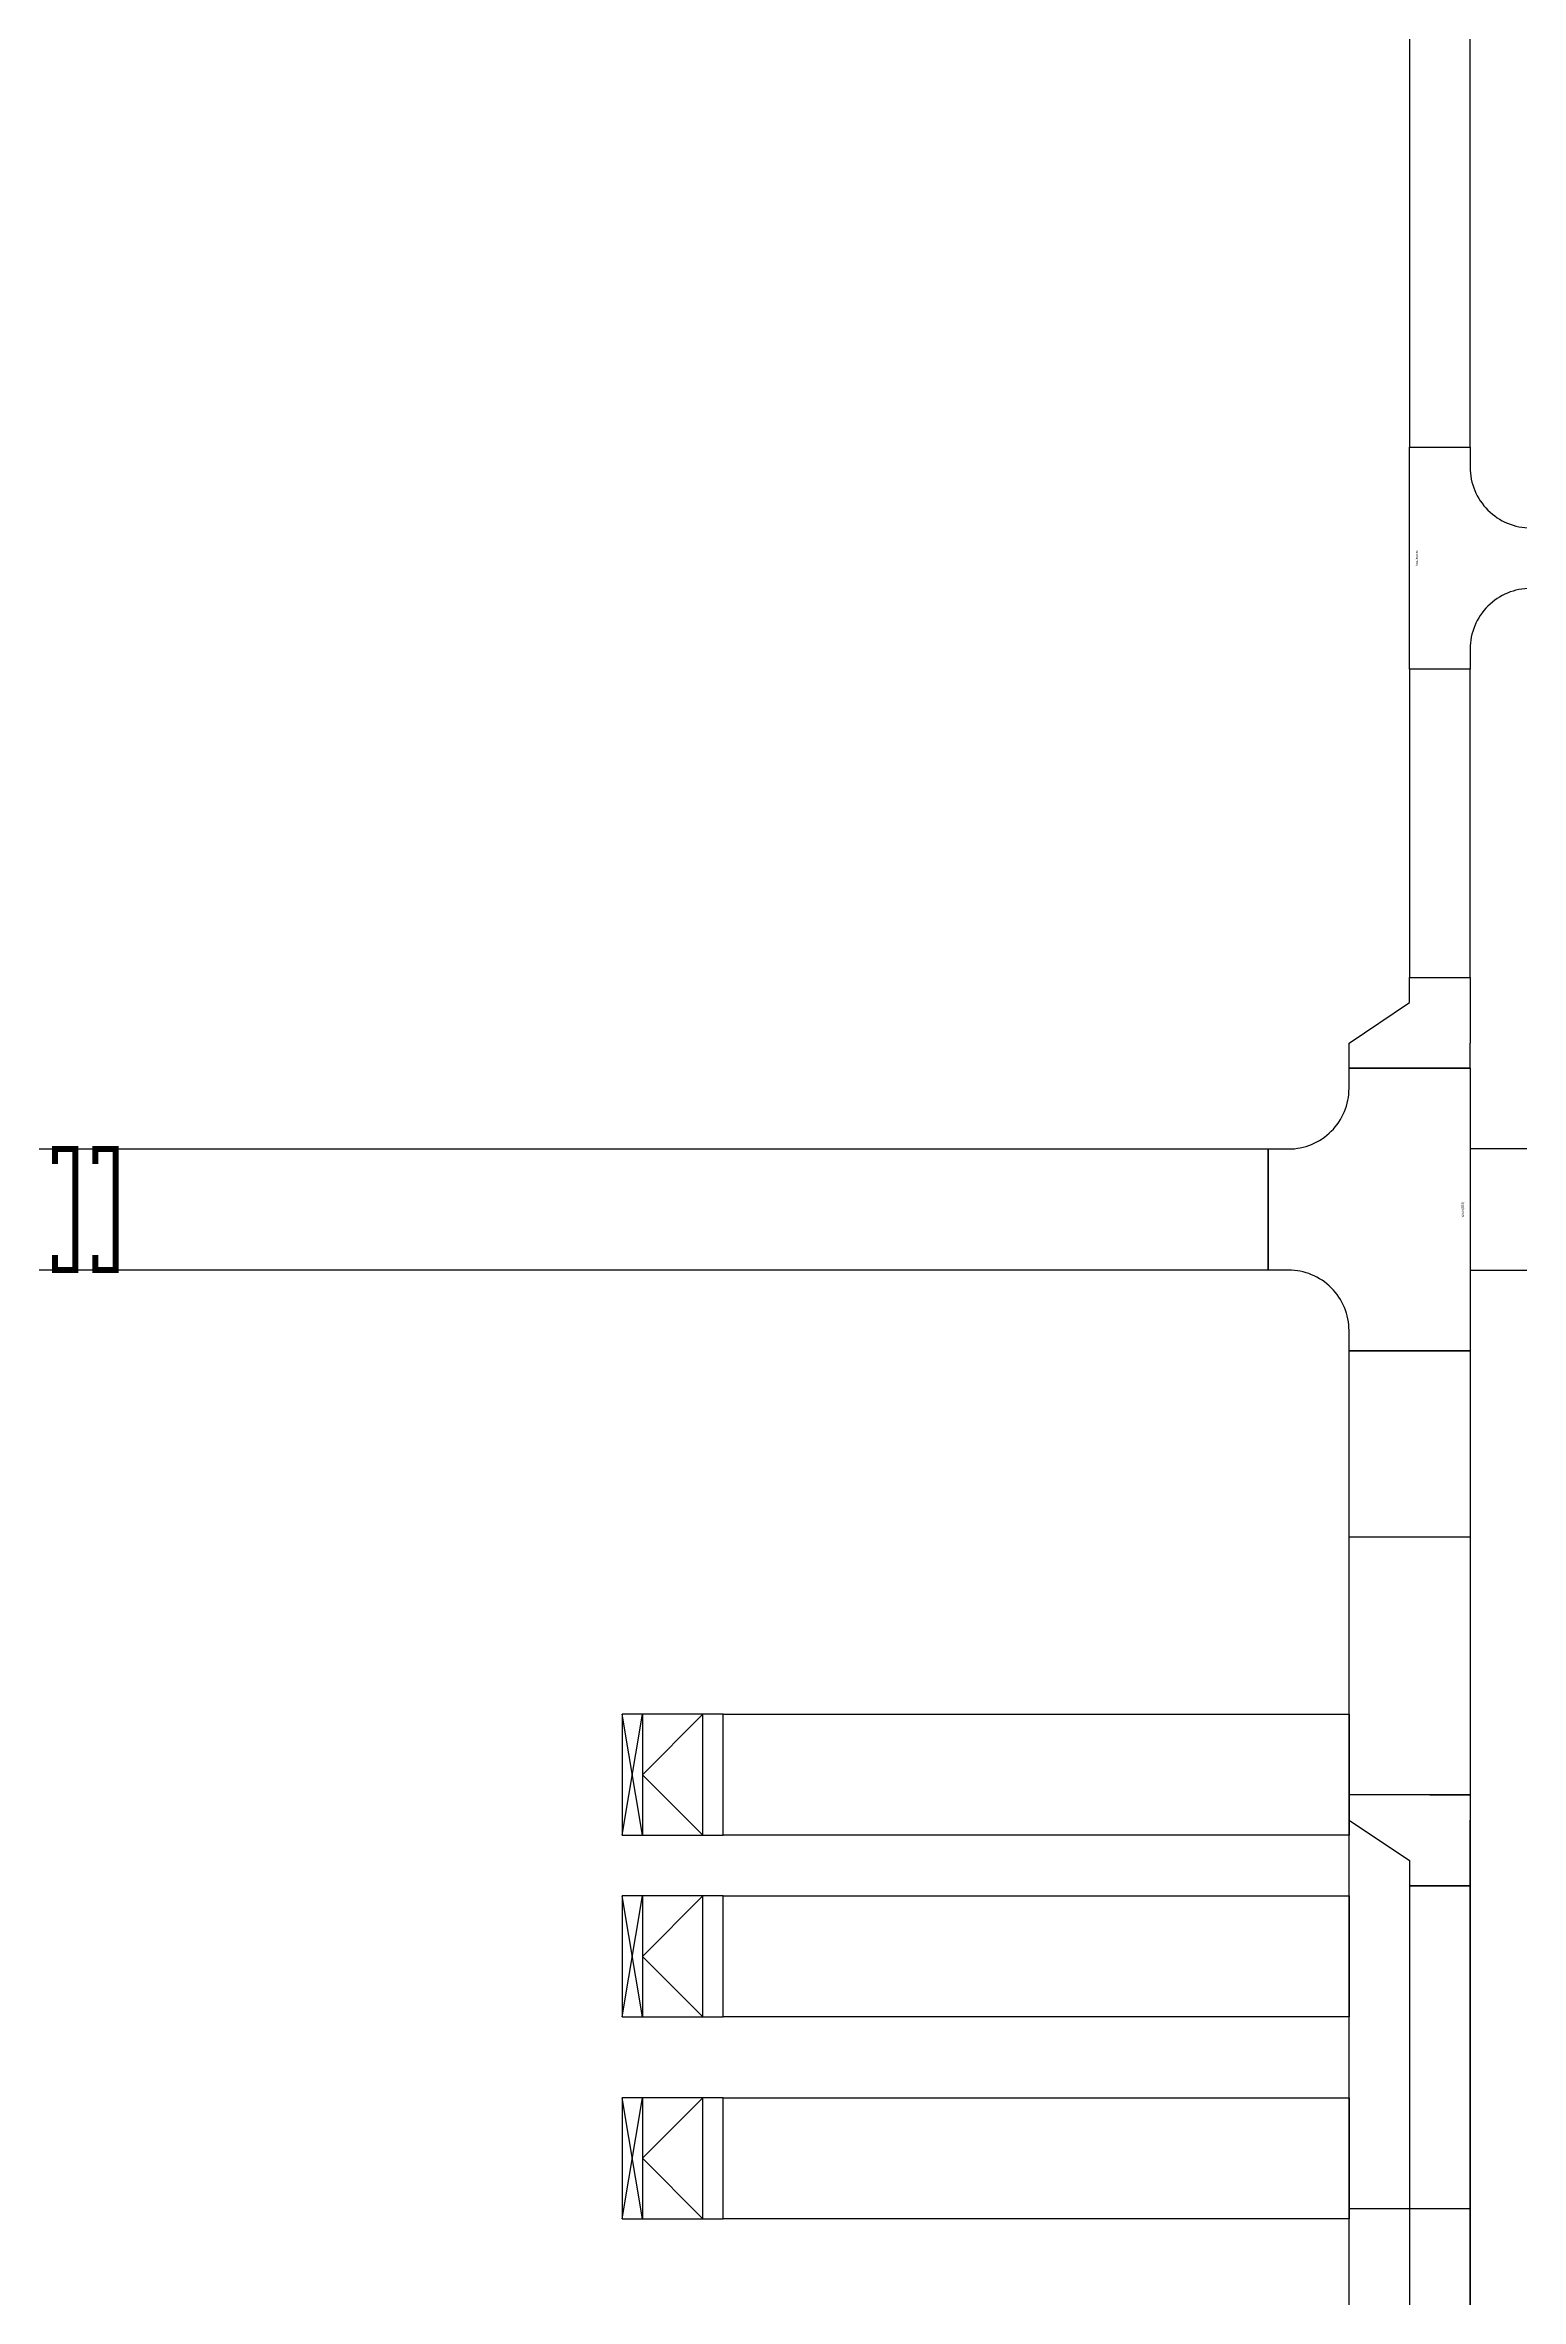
# Model space of a CAD drawing. Header units: millimetres. Extents: x 88028 to 500787, y -530175 to 1035835.
# Drawn here: x 282091 to 289401, y -313047 to -301881 of the extents above; entities that cross this region are included whole.
import ezdxf
from ezdxf.enums import TextEntityAlignment as Align
from ezdxf.xclip import XClip

# ---------------------------------------------------------------- set-up
doc = ezdxf.new("R2010")
doc.units = ezdxf.units.MM
doc.header["$LTSCALE"] = 150
doc.header["$XCLIPFRAME"] = 0
doc.layers.get('Defpoints').update_dxf_attribs({"color": 150})
for name, color, linetype in [('-----26 Electrical Cable Tray', 200, 'Continuous'), ('-----26 Electrical Cable Tray_건물(UPS)', 100, 'Continuous'), ('-----26 Electrical Cable Tray_건물(일반)', 20, 'Continuous')]:
    doc.layers.add(name, color=color, linetype=linetype)
doc.styles.add('LGR', font='LGSmHaTR.ttf')
doc.styles.get("Standard").update_dxf_attribs({"font": ''})
doc.styles.get('Standard').set_extended_font_data('Dotum')
doc.dimstyles.new('전기통신참고용-치수', dxfattribs={"dimscale": 15, "dimtxt": 2, "dimasz": 0, "dimexe": 0, "dimexo": 0, "dimgap": 0.4, "dimtad": 4, "dimdec": 0, "dimzin": 0, "dimdsep": 46, "dimtxsty": 'Standard', "dimblk": 'NONE', "dimcen": 0, "dimse1": 1, "dimse2": 1, "dimsd1": 1, "dimsd2": 1, "dimclrd": 8, "dimclre": 8, "dimclrt": 8, "dimadec": 0, "dimazin": 0, "dimtfac": 1, "dimtdec": 0, "dimtix": 1, "dimtmove": 2, "dimatfit": 0, "dimldrblk": 'NONE', "dimfxl": 2, "dimtolj": 1, "dimtzin": 0, "dimarcsym": 0})

# ---------------------------------------------------------------- blocks, each defined once
blk = doc.blocks.new('A$C85de5c4d')
at = {"color": 0}
for p, q in [((0, 0), (0, -400)), ((600, 0), (0, 0)), ((600, -400), (600, 0)), ((0, -400), (0, -500)), ((600, -500), (600, -400)), ((0, -500), (600, -500))]:
    blk.add_line(p, q, dxfattribs=at)
at = {"color": 8}
for p, q in [((0, -100), (600, 0)), ((0, 0), (600, -100)), ((300, -100), (0, -400)), ((600, -100), (0, -100)), ((300, -100), (600, -400)), ((0, -400), (600, -400))]:
    blk.add_line(p, q, dxfattribs=at)
blk = doc.blocks.new('*U6')
at = {"color": 0}
blk.add_lwpolyline([(-400, 400), (-400, 300, 0.414214), (-100, 0), (0, 0), (0, -600), (-1400, -600), (-1400, 0), (-1300, 0, 0.414214), (-1000, 300), (-1000, 400)], format="xyb", close=True, dxfattribs=at)
at = {"color": 0, "style": 'LGR'}
blk.add_text('W:600(TEE)', height=10, dxfattribs=at).set_placement((-700, -565), align=Align.MIDDLE)
blk = doc.blocks.new('*D24')
at = {"layer": 'Defpoints', "color": 0, "transparency": 16777216}
for p in [(0, 600), (0, 600), (0, 0)]:
    blk.add_point(p, dxfattribs=at)
at = {"color": 8, "transparency": 16777216, "insert": (21, 300), "char_height": 30, "attachment_point": 5, "rotation": 90, "style": 'LGR'}
blk.add_mtext('\\A1;{\\C0;600}', dxfattribs=at)
blk = doc.blocks.new('_None')
blk = doc.blocks.new('*D25')
at = {"layer": 'Defpoints', "color": 0, "transparency": 16777216}
for p in [(-450, 300), (-450, 300), (-450, 0)]:
    blk.add_point(p, dxfattribs=at)
at = {"color": 8, "transparency": 16777216, "insert": (-471, 150), "char_height": 30, "attachment_point": 5, "rotation": 90, "style": 'LGR'}
blk.add_mtext('\\A1;{\\C0;300}', dxfattribs=at)
blk = doc.blocks.new('*D45')
at = {"layer": 'Defpoints', "color": 0, "transparency": 16777216}
for p in [(-450, 600), (-450, 600), (-450, 0)]:
    blk.add_point(p, dxfattribs=at)
at = {"color": 8, "transparency": 16777216, "insert": (-429, 300), "char_height": 30, "attachment_point": 5, "rotation": 90, "style": 'LGR'}
blk.add_mtext('\\A1;{\\C0;600}', dxfattribs=at)
blk = doc.blocks.new('*D46')
at = {"layer": 'Defpoints', "color": 0, "transparency": 16777216}
for p in [(0, 300), (0, 300), (0, 0)]:
    blk.add_point(p, dxfattribs=at)
at = {"color": 8, "transparency": 16777216, "insert": (-21, 150), "char_height": 30, "attachment_point": 5, "rotation": 90, "style": 'LGR'}
blk.add_mtext('\\A1;{\\C0;300}', dxfattribs=at)
blk = doc.blocks.new('*U26')
at = {"color": 0}
blk.add_lwpolyline([(-1100, 0), (-1000, 0, 0.414214), (-700, 300), (-700, 400), (-400, 400), (-400, 300, 0.414214), (-100, 0), (0, 0), (0, -300), (-1100, -300)], format="xyb", close=True, dxfattribs=at)
at = {"color": 0, "style": 'LGR'}
blk.add_text('W:300(TEE)', height=10, dxfattribs=at).set_placement((-550, -265), align=Align.MIDDLE)
blk = doc.blocks.new('*U23')
at = {"color": 0}
for points in [[(-125, 600), (-125, 600), (-325, 300), (-325, 300)], [(0, 0), (0, 600), (-125, 600), (-125, 600)], [(-450, 300), (-450, 0), (-325, 0), (-325, 0)], [(-325, 300), (-325, 300), (-450, 300), (-450, 0)], [(0, 200), (0, 0), (-125, 0), (-125, 0)], [(-325, 0), (-325, 0), (-125, 0), (-125, 0)]]:
    blk.add_lwpolyline(points, dxfattribs=at)
for base, p1, p2, override, picture, middle in [((0, 600), (0, 0), (0, 600), {"dimtxsty": 'LGR', "dimclrd": 8, "dimclre": 8, "dimclrt": 8}, '*D24', (21.4, 300)), ((-450, 300), (-450, 0), (-450, 300), {"dimtad": 1, "dimtxsty": 'LGR', "dimclrd": 8, "dimclre": 8, "dimclrt": 8}, '*D25', (-471.4, 150))]:
    dim = blk.add_linear_dim(base=base, p1=p1, p2=p2, angle=90, text='{\\C0;<>}', dimstyle='전기통신참고용-치수', override=override, dxfattribs=at)
    dim.commit()
    dim.dimension.update_dxf_attribs({"geometry": picture, "text_midpoint": middle})
blk = doc.blocks.new('*U44')
at = {"color": 0}
for points in [[(-450, 0), (-450, 600), (-325, 600), (-325, 600)], [(-325, 600), (-325, 600), (-125, 300), (-125, 300)], [(0, 300), (0, 0), (-125, 0), (-125, 0)], [(-125, 300), (-125, 300), (0, 300), (0, 0)], [(-450, 200), (-450, 0), (-325, 0), (-325, 0)], [(-125, 0), (-125, 0), (-325, 0), (-325, 0)]]:
    blk.add_lwpolyline(points, dxfattribs=at)
for base, p1, p2, override, picture, middle in [((-450, 600), (-450, 0), (-450, 600), {"dimtxsty": 'LGR', "dimclrd": 8, "dimclre": 8, "dimclrt": 8}, '*D45', (-428.6, 300)), ((0, 300), (0, 0), (0, 300), {"dimtad": 1, "dimtxsty": 'LGR', "dimclrd": 8, "dimclre": 8, "dimclrt": 8}, '*D46', (-21.4, 150))]:
    dim = blk.add_linear_dim(base=base, p1=p1, p2=p2, angle=90, text='{\\C0;<>}', dimstyle='전기통신참고용-치수', override=override, dxfattribs=at)
    dim.commit()
    dim.dimension.update_dxf_attribs({"geometry": picture, "text_midpoint": middle})
blk = doc.blocks.new('A$C61218776')
at = {"layer": '-----26 Electrical Cable Tray', "elevation": 0}
for points in [[(63800, -43318), (64100, -43318), (64100, -25995), (63800, -25995)], [(63800, -45945), (64100, -45945), (64100, -44418), (63800, -44418)], [(63100, -46795), (63100, -47395), (51400, -47395), (51400, -46795)], [(64100, -52045), (63500, -52045), (63500, -47795), (64100, -47795)], [(64100, -71595), (63500, -71595), (63500, -48717), (64100, -48717)], [(63500, -49595), (63500, -50195), (60400, -50195), (60400, -49595)], [(63500, -49595), (63500, -50195), (60400, -50195), (60400, -49595)], [(63800, -61595), (64100, -61595), (64100, -50445), (63800, -50445)], [(63500, -50495), (63500, -51095), (60400, -51095), (60400, -50495)], [(63500, -51495), (63500, -52095), (60400, -52095), (60400, -51495)], [(63500, -51495), (63500, -52095), (60400, -52095), (60400, -51495)]]:
    blk.add_lwpolyline(points, close=True, dxfattribs=at)
at = {"layer": '-----26 Electrical Cable Tray_건물(UPS)', "const_width": 30, "elevation": 0}
blk.add_lwpolyline([(57291, -46870), (57291, -46795), (57391, -46795), (57391, -47395), (57291, -47395), (57291, -47320)], dxfattribs=at)
blk.add_lwpolyline([(57291, -46870), (57291, -46795), (57391, -46795), (57391, -47395), (57291, -47395), (57291, -47320)], dxfattribs=at)
at = {"layer": '-----26 Electrical Cable Tray_건물(UPS)', "elevation": 0}
for points in [[(63100, -46795), (63100, -47395), (51400, -47395), (51400, -46795)], [(66350, -46795), (64100, -46795), (64100, -47395), (66350, -47395)]]:
    blk.add_lwpolyline(points, close=True, dxfattribs=at)
at = {"layer": '-----26 Electrical Cable Tray_건물(일반)', "const_width": 30, "elevation": 0}
blk.add_lwpolyline([(57091, -46870), (57091, -46795), (57191, -46795), (57191, -47395), (57091, -47395), (57091, -47320)], dxfattribs=at)
blk.add_lwpolyline([(57091, -46870), (57091, -46795), (57191, -46795), (57191, -47395), (57091, -47395), (57091, -47320)], dxfattribs=at)
at = {"layer": '-----26 Electrical Cable Tray_건물(일반)', "elevation": 0}
for points in [[(63100, -46795), (63100, -47395), (51400, -47395), (51400, -46795)], [(66350, -46795), (64100, -46795), (64100, -47395), (66350, -47395)]]:
    blk.add_lwpolyline(points, close=True, dxfattribs=at)
at = {"layer": '-----26 Electrical Cable Tray'}
for name, p, rotation in [('*U26', (64100, -44418), 270), ('*U6', (63500, -46395), 89.99999999999999), ('A$C85de5c4d', (59900, -50195), 90), ('A$C85de5c4d', (59900, -50195), 90), ('A$C85de5c4d', (59900, -51095), 90), ('A$C85de5c4d', (59900, -52095), 90)]:
    blk.add_blockref(name, p, dxfattribs=dict(at, rotation=rotation))
at = {"layer": '-----26 Electrical Cable Tray', "xscale": -1, "rotation": 90}
for name, p in [('*U23', (64100, -46395)), ('*U44', (64100, -50445))]:
    blk.add_blockref(name, p, dxfattribs=at)

msp = doc.modelspace()

# ---------------------------------------------------------------- block references
ref = msp.add_blockref('A$C61218776', (225050, -260555))
XClip(ref).set_block_clipping_path([(31900.0000000001, -88294.983052245), (136900.0000000001, -14294.983052245)])

doc.saveas('drawing.dxf')
